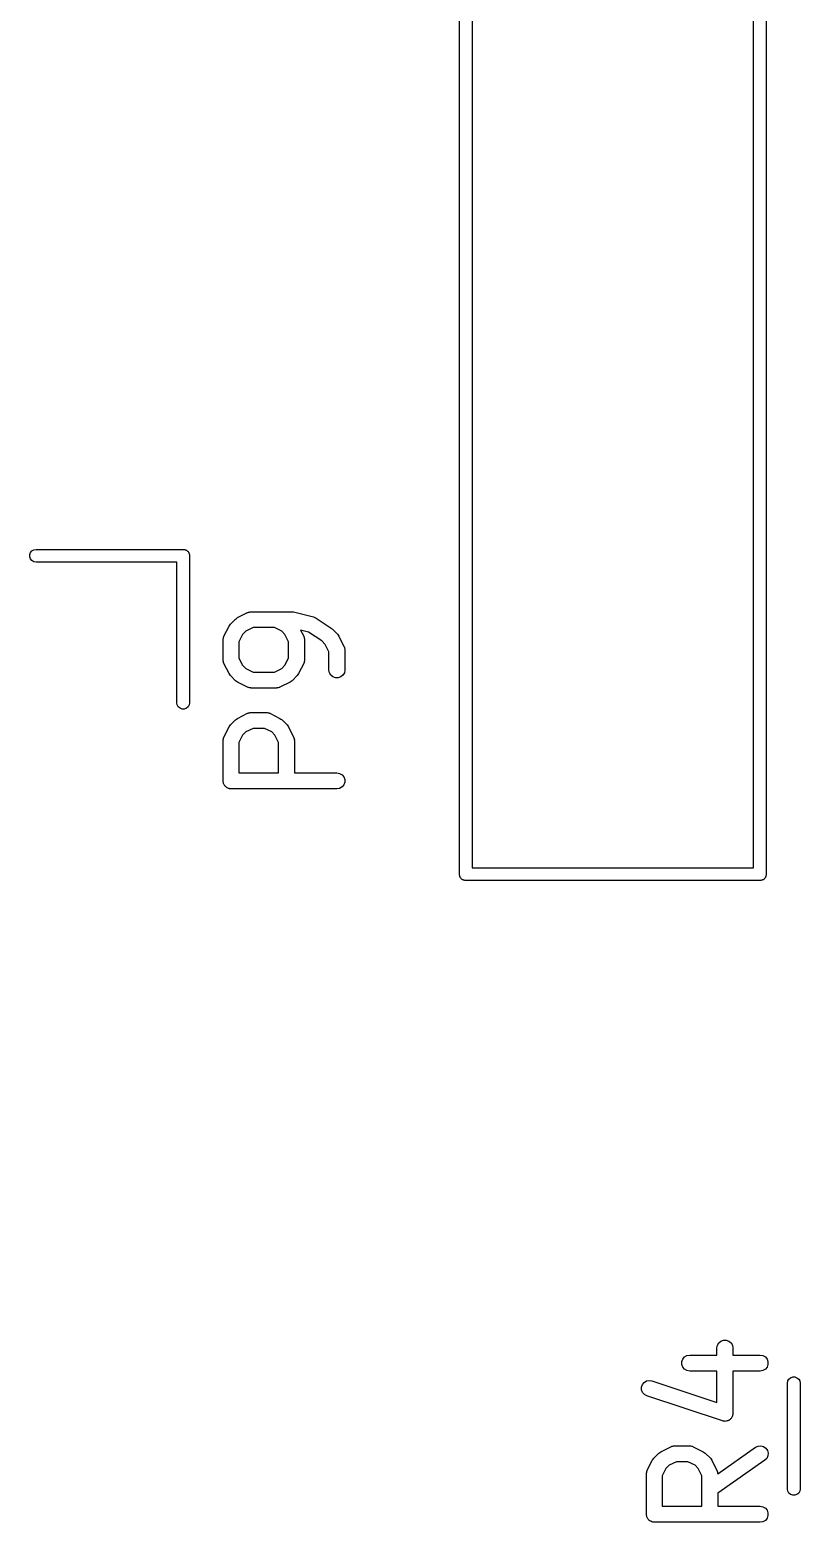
# Model space of a CAD drawing. Extents: x 142.1 to 238.7, y -137.2 to -60.7.
# Drawn here: x 210.14 to 217.42, y -102.85 to -88.75 of the extents above; entities that cross this region are included whole.
import ezdxf

# ---------------------------------------------------------------- set-up
doc = ezdxf.new("R2010")
doc.units = 0
doc.header["$MEASUREMENT"] = 0
doc.layers.add('BLACK', color=7, linetype='CONTINUOUS')

msp = doc.modelspace()

# ---------------------------------------------------------------- linework, layer by layer
at = {"layer": 'Black'}
for p, q in [((214.2, -96.73), (214.2, -63.59)), ((217.1, -63.59), (217.1, -96.73)), ((214.32, -63.65), (214.32, -96.67)), ((216.98, -96.67), (216.98, -63.65)), ((210.141, -93.7096), (210.148, -93.69)), ((210.141, -93.7304), (210.141, -93.7096)), ((210.148, -93.75), (210.141, -93.7304)), ((210.148, -93.69), (210.161, -93.674)), ((210.161, -93.766), (210.148, -93.75)), ((210.161, -93.674), (210.179, -93.6636)), ((210.179, -93.7764), (210.161, -93.766)), ((210.179, -93.6636), (210.2, -93.66)), ((210.2, -93.78), (210.179, -93.7764)), ((210.2, -93.66), (211.59, -93.66)), ((211.53, -93.78), (210.2, -93.78)), ((211.53, -95.11), (211.53, -93.78)), ((211.59, -93.66), (211.595, -93.6609)), ((211.595, -93.6609), (211.6, -93.6609)), ((211.6, -93.6609), (211.605, -93.6627)), ((211.605, -93.6627), (211.611, -93.6636)), ((211.611, -93.6636), (211.615, -93.6662)), ((211.615, -93.6662), (211.62, -93.668)), ((211.62, -93.668), (211.624, -93.6714)), ((211.624, -93.6714), (211.629, -93.674)), ((211.629, -93.674), (211.632, -93.6781)), ((211.632, -93.6781), (211.636, -93.6814)), ((211.636, -93.6814), (211.639, -93.686)), ((211.639, -93.686), (211.642, -93.69)), ((211.642, -93.69), (211.644, -93.6949)), ((211.644, -93.6949), (211.646, -93.6995)), ((211.646, -93.6995), (211.647, -93.7047)), ((211.647, -93.7047), (211.649, -93.7096)), ((211.649, -93.7096), (211.649, -93.7148)), ((211.649, -93.7148), (211.65, -93.72)), ((211.65, -93.72), (211.65, -95.11)), ((212.037, -94.3665), (212.085, -94.3189)), ((212.085, -94.3189), (212.094, -94.312)), ((212.094, -94.312), (212.104, -94.3048)), ((212.104, -94.3048), (212.199, -94.2572)), ((212.199, -94.2572), (212.203, -94.256)), ((212.203, -94.256), (212.207, -94.2538)), ((212.207, -94.2538), (212.216, -94.2523)), ((212.216, -94.2523), (212.224, -94.2498)), ((212.224, -94.2498), (212.229, -94.25)), ((212.229, -94.25), (212.233, -94.2493)), ((212.233, -94.2493), (212.614, -94.2493)), ((212.614, -94.2493), (212.623, -94.2509)), ((212.623, -94.2509), (212.632, -94.2515)), ((212.632, -94.2515), (212.822, -94.2991)), ((212.822, -94.2991), (212.834, -94.3043)), ((212.834, -94.3043), (212.846, -94.3095)), ((212.846, -94.3095), (212.989, -94.4047)), ((211.972, -94.4891), (211.974, -94.4854)), ((211.974, -94.4854), (211.975, -94.4812)), ((211.975, -94.4812), (212.023, -94.386)), ((212.023, -94.386), (212.03, -94.3763)), ((212.03, -94.3763), (212.037, -94.3665)), ((212.152, -94.4639), (212.117, -94.5325)), ((212.182, -94.4335), (212.152, -94.4639)), ((212.251, -94.3993), (212.182, -94.4335)), ((212.453, -94.3993), (212.251, -94.3993)), ((212.522, -94.4335), (212.453, -94.3993)), ((212.552, -94.4639), (212.522, -94.4335)), ((212.586, -94.5325), (212.552, -94.4639)), ((212.773, -94.4415), (212.699, -94.423)), ((212.699, -94.423), (212.729, -94.4812)), ((212.729, -94.4812), (212.73, -94.4854)), ((212.73, -94.4854), (212.732, -94.4891)), ((212.899, -94.5254), (212.773, -94.4415)), ((212.989, -94.4047), (212.994, -94.4099)), ((212.994, -94.4099), (213, -94.4141)), ((213, -94.4141), (213.048, -94.4617)), ((213.048, -94.4617), (213.055, -94.4716)), ((213.055, -94.4716), (213.062, -94.4812)), ((213.062, -94.4812), (213.109, -94.5765)), ((211.967, -94.5148), (211.968, -94.5105)), ((211.967, -94.7052), (211.967, -94.5148)), ((211.968, -94.5062), (211.97, -94.4978)), ((211.968, -94.5105), (211.968, -94.5062)), ((211.97, -94.4978), (211.972, -94.4891)), ((212.117, -94.5325), (212.117, -94.6875)), ((212.586, -94.6875), (212.586, -94.5325)), ((212.732, -94.4891), (212.733, -94.4978)), ((212.733, -94.4978), (212.736, -94.5062)), ((212.736, -94.5062), (212.736, -94.5105)), ((212.736, -94.5105), (212.736, -94.5148)), ((212.736, -94.5148), (212.736, -94.7052)), ((212.933, -94.5592), (212.899, -94.5254)), ((212.967, -94.6277), (212.933, -94.5592)), ((213.109, -94.5765), (213.111, -94.5806)), ((213.111, -94.5806), (213.113, -94.5843)), ((213.113, -94.5843), (213.114, -94.593)), ((213.114, -94.593), (213.117, -94.6014)), ((213.117, -94.6014), (213.117, -94.6057)), ((213.117, -94.6057), (213.117, -94.61)), ((213.117, -94.61), (213.117, -94.8005)), ((211.968, -94.7095), (211.967, -94.7052)), ((211.968, -94.7138), (211.968, -94.7095)), ((211.97, -94.7222), (211.968, -94.7138)), ((211.972, -94.7309), (211.97, -94.7222)), ((211.974, -94.7346), (211.972, -94.7309)), ((211.975, -94.7388), (211.974, -94.7346)), ((212.023, -94.834), (211.975, -94.7388)), ((212.117, -94.6875), (212.152, -94.756)), ((212.152, -94.756), (212.182, -94.7865)), ((212.522, -94.7865), (212.552, -94.756)), ((212.552, -94.756), (212.586, -94.6875)), ((212.729, -94.7388), (212.681, -94.834)), ((212.73, -94.7346), (212.729, -94.7388)), ((212.732, -94.7309), (212.73, -94.7346)), ((212.733, -94.7222), (212.732, -94.7309)), ((212.736, -94.7138), (212.733, -94.7222)), ((212.736, -94.7052), (212.736, -94.7095)), ((212.736, -94.7095), (212.736, -94.7138)), ((212.967, -94.8005), (212.967, -94.6277)), ((212.03, -94.8437), (212.023, -94.834)), ((212.037, -94.8535), (212.03, -94.8437)), ((212.085, -94.9011), (212.037, -94.8535)), ((212.094, -94.908), (212.085, -94.9011)), ((212.104, -94.9152), (212.094, -94.908)), ((212.182, -94.7865), (212.251, -94.8207)), ((212.251, -94.8207), (212.453, -94.8207)), ((212.453, -94.8207), (212.522, -94.7865)), ((212.609, -94.908), (212.6, -94.9152)), ((212.619, -94.9011), (212.609, -94.908)), ((212.667, -94.8535), (212.619, -94.9011)), ((212.674, -94.8437), (212.667, -94.8535)), ((212.681, -94.834), (212.674, -94.8437)), ((212.972, -94.8261), (212.967, -94.8005)), ((212.985, -94.8487), (212.972, -94.8261)), ((213.005, -94.8654), (212.985, -94.8487)), ((213.029, -94.8743), (213.005, -94.8654)), ((213.055, -94.8743), (213.029, -94.8743)), ((213.08, -94.8654), (213.055, -94.8743)), ((213.1, -94.8487), (213.08, -94.8654)), ((213.113, -94.8261), (213.1, -94.8487)), ((213.117, -94.8005), (213.113, -94.8261)), ((212.199, -94.9628), (212.104, -94.9152)), ((212.203, -94.964), (212.199, -94.9628)), ((212.207, -94.9662), (212.203, -94.964)), ((212.216, -94.9677), (212.207, -94.9662)), ((212.224, -94.9702), (212.216, -94.9677)), ((212.229, -94.97), (212.224, -94.9702)), ((212.233, -94.9707), (212.229, -94.97)), ((212.471, -94.9707), (212.233, -94.9707)), ((212.475, -94.97), (212.471, -94.9707)), ((212.48, -94.9702), (212.475, -94.97)), ((212.488, -94.9677), (212.48, -94.9702)), ((212.497, -94.9662), (212.488, -94.9677)), ((212.5, -94.964), (212.497, -94.9662)), ((212.504, -94.9628), (212.5, -94.964)), ((212.6, -94.9152), (212.504, -94.9628)), ((211.534, -95.1305), (211.53, -95.11)), ((211.544, -95.1486), (211.534, -95.1305)), ((211.56, -95.162), (211.544, -95.1486)), ((211.58, -95.1691), (211.56, -95.162)), ((211.6, -95.1691), (211.58, -95.1691)), ((211.62, -95.162), (211.6, -95.1691)), ((211.636, -95.1486), (211.62, -95.162)), ((211.646, -95.1305), (211.636, -95.1486)), ((211.65, -95.11), (211.646, -95.1305)), ((212.023, -95.3384), (212.03, -95.3287)), ((212.03, -95.3287), (212.037, -95.3189)), ((212.037, -95.3189), (212.085, -95.2713)), ((212.085, -95.2713), (212.094, -95.2644)), ((212.094, -95.2644), (212.104, -95.2572)), ((212.104, -95.2572), (212.199, -95.2096)), ((212.199, -95.2096), (212.203, -95.2084)), ((212.203, -95.2084), (212.207, -95.2062)), ((212.207, -95.2062), (212.216, -95.2047)), ((212.216, -95.2047), (212.224, -95.2022)), ((212.224, -95.2022), (212.229, -95.2024)), ((212.229, -95.2024), (212.233, -95.2017)), ((212.233, -95.2017), (212.376, -95.2017)), ((212.376, -95.2017), (212.38, -95.2024)), ((212.38, -95.2024), (212.384, -95.2022)), ((212.384, -95.2022), (212.393, -95.2047)), ((212.393, -95.2047), (212.401, -95.2062)), ((212.401, -95.2062), (212.405, -95.2084)), ((212.405, -95.2084), (212.409, -95.2096)), ((212.409, -95.2096), (212.504, -95.2572)), ((212.504, -95.2572), (212.514, -95.2644)), ((212.514, -95.2644), (212.524, -95.2713)), ((212.524, -95.2713), (212.572, -95.3189)), ((212.572, -95.3189), (212.578, -95.3287)), ((212.578, -95.3287), (212.586, -95.3384)), ((211.967, -95.4671), (211.968, -95.4629)), ((211.967, -95.8481), (211.967, -95.4671)), ((211.968, -95.4586), (211.97, -95.4501)), ((211.968, -95.4629), (211.968, -95.4586)), ((211.97, -95.4501), (211.972, -95.4415)), ((211.972, -95.4415), (211.974, -95.4377)), ((211.974, -95.4377), (211.975, -95.4336)), ((211.975, -95.4336), (212.023, -95.3384)), ((212.152, -95.4163), (212.117, -95.4848)), ((212.182, -95.3859), (212.152, -95.4163)), ((212.251, -95.3517), (212.182, -95.3859)), ((212.358, -95.3517), (212.251, -95.3517)), ((212.427, -95.3859), (212.358, -95.3517)), ((212.457, -95.4163), (212.427, -95.3859)), ((212.491, -95.4848), (212.457, -95.4163)), ((212.586, -95.3384), (212.633, -95.4336)), ((212.633, -95.4336), (212.635, -95.4377)), ((212.635, -95.4377), (212.637, -95.4415)), ((212.637, -95.4415), (212.638, -95.4501)), ((212.638, -95.4501), (212.641, -95.4586)), ((212.641, -95.4586), (212.64, -95.4629)), ((212.64, -95.4629), (212.641, -95.4671)), ((212.641, -95.4671), (212.641, -95.7731)), ((212.117, -95.4848), (212.117, -95.7731)), ((212.491, -95.7731), (212.491, -95.4848)), ((211.969, -95.8546), (211.967, -95.8481)), ((211.969, -95.8611), (211.969, -95.8546)), ((211.971, -95.8673), (211.969, -95.8611)), ((211.972, -95.8737), (211.971, -95.8673)), ((211.975, -95.8794), (211.972, -95.8737)), ((211.977, -95.8856), (211.975, -95.8794)), ((211.982, -95.8906), (211.977, -95.8856)), ((211.985, -95.8963), (211.982, -95.8906)), ((212.117, -95.7731), (212.491, -95.7731)), ((212.641, -95.7731), (213.042, -95.7731)), ((213.042, -95.7731), (213.068, -95.7776)), ((213.068, -95.7776), (213.091, -95.7906)), ((213.091, -95.7906), (213.107, -95.8106)), ((213.107, -95.8856), (213.091, -95.9055)), ((213.107, -95.8106), (213.116, -95.8351)), ((213.116, -95.8611), (213.107, -95.8856)), ((213.116, -95.8351), (213.116, -95.8611)), ((211.99, -95.9005), (211.985, -95.8963)), ((211.994, -95.9055), (211.99, -95.9005)), ((212, -95.9088), (211.994, -95.9055)), ((212.005, -95.913), (212, -95.9088)), ((212.011, -95.9153), (212.005, -95.913)), ((212.017, -95.9186), (212.011, -95.9153)), ((212.023, -95.9197), (212.017, -95.9186)), ((212.029, -95.922), (212.023, -95.9197)), ((212.036, -95.922), (212.029, -95.922)), ((212.042, -95.9231), (212.036, -95.922)), ((213.042, -95.9231), (212.042, -95.9231)), ((213.068, -95.9186), (213.042, -95.9231)), ((213.091, -95.9055), (213.068, -95.9186)), ((214.201, -96.7352), (214.2, -96.73)), ((214.201, -96.7404), (214.201, -96.7352)), ((214.203, -96.7453), (214.201, -96.7404)), ((214.32, -96.67), (216.98, -96.67)), ((217.099, -96.7404), (217.097, -96.7453)), ((217.1, -96.73), (217.099, -96.7352)), ((217.099, -96.7352), (217.099, -96.7404)), ((214.204, -96.7505), (214.203, -96.7453)), ((214.206, -96.7551), (214.204, -96.7505)), ((214.208, -96.76), (214.206, -96.7551)), ((214.211, -96.764), (214.208, -96.76)), ((214.214, -96.7686), (214.211, -96.764)), ((214.218, -96.7719), (214.214, -96.7686)), ((214.221, -96.776), (214.218, -96.7719)), ((214.226, -96.7786), (214.221, -96.776)), ((214.23, -96.782), (214.226, -96.7786)), ((214.235, -96.7838), (214.23, -96.782)), ((214.239, -96.7864), (214.235, -96.7838)), ((214.245, -96.7873), (214.239, -96.7864)), ((214.25, -96.7891), (214.245, -96.7873)), ((214.255, -96.7891), (214.25, -96.7891)), ((214.26, -96.79), (214.255, -96.7891)), ((217.04, -96.79), (214.26, -96.79)), ((217.045, -96.7891), (217.04, -96.79)), ((217.05, -96.7891), (217.045, -96.7891)), ((217.055, -96.7873), (217.05, -96.7891)), ((217.061, -96.7864), (217.055, -96.7873)), ((217.065, -96.7838), (217.061, -96.7864)), ((217.07, -96.782), (217.065, -96.7838)), ((217.074, -96.7786), (217.07, -96.782)), ((217.079, -96.776), (217.074, -96.7786)), ((217.082, -96.7719), (217.079, -96.776)), ((217.086, -96.7686), (217.082, -96.7719)), ((217.089, -96.764), (217.086, -96.7686)), ((217.092, -96.76), (217.089, -96.764)), ((217.094, -96.7551), (217.092, -96.76)), ((217.096, -96.7505), (217.094, -96.7551)), ((217.097, -96.7453), (217.096, -96.7505)), ((216.634, -101.207), (216.639, -101.181)), ((216.634, -101.275), (216.634, -101.207)), ((216.639, -101.181), (216.652, -101.158)), ((216.652, -101.158), (216.672, -101.142)), ((216.672, -101.142), (216.696, -101.133)), ((216.696, -101.133), (216.722, -101.133)), ((216.722, -101.133), (216.747, -101.142)), ((216.747, -101.142), (216.767, -101.158)), ((216.767, -101.158), (216.78, -101.181)), ((216.78, -101.181), (216.784, -101.207)), ((216.784, -101.207), (216.784, -101.275)), ((216.302, -101.336), (216.311, -101.312)), ((216.302, -101.363), (216.302, -101.336)), ((216.311, -101.387), (216.302, -101.363)), ((216.311, -101.312), (216.328, -101.292)), ((216.328, -101.407), (216.311, -101.387)), ((216.328, -101.292), (216.35, -101.279)), ((216.35, -101.279), (216.376, -101.275)), ((216.376, -101.275), (216.634, -101.275)), ((216.784, -101.275), (217.042, -101.275)), ((217.042, -101.275), (217.068, -101.279)), ((217.068, -101.279), (217.091, -101.292)), ((217.091, -101.292), (217.107, -101.312)), ((217.107, -101.387), (217.091, -101.407)), ((217.107, -101.312), (217.116, -101.336)), ((217.116, -101.363), (217.107, -101.387)), ((217.116, -101.336), (217.116, -101.363)), ((215.929, -101.552), (215.945, -101.532)), ((215.945, -101.532), (215.967, -101.518)), ((215.967, -101.518), (215.993, -101.513)), ((215.993, -101.513), (216.018, -101.516)), ((216.018, -101.516), (216.634, -101.722)), ((216.35, -101.42), (216.328, -101.407)), ((216.376, -101.425), (216.35, -101.42)), ((216.634, -101.425), (216.376, -101.425)), ((216.634, -101.722), (216.634, -101.425)), ((217.042, -101.425), (216.784, -101.425)), ((216.784, -101.425), (216.784, -101.826)), ((217.068, -101.42), (217.042, -101.425)), ((217.091, -101.407), (217.068, -101.42)), ((217.3, -101.54), (217.304, -101.519)), ((217.304, -101.519), (217.314, -101.501)), ((217.314, -101.501), (217.33, -101.488)), ((217.33, -101.488), (217.35, -101.481)), ((217.35, -101.481), (217.37, -101.481)), ((217.37, -101.481), (217.39, -101.488)), ((217.39, -101.488), (217.406, -101.501)), ((217.406, -101.501), (217.416, -101.519)), ((217.416, -101.519), (217.42, -101.54)), ((215.921, -101.577), (215.929, -101.552)), ((215.921, -101.603), (215.921, -101.577)), ((215.931, -101.627), (215.921, -101.603)), ((215.948, -101.646), (215.931, -101.627)), ((215.971, -101.659), (215.948, -101.646)), ((216.685, -101.897), (215.971, -101.659)), ((217.3, -102.54), (217.3, -101.54)), ((217.42, -101.54), (217.42, -102.54)), ((216.691, -101.898), (216.685, -101.897)), ((216.696, -101.9), (216.691, -101.898)), ((216.704, -101.9), (216.696, -101.9)), ((216.711, -101.901), (216.704, -101.9)), ((216.717, -101.9), (216.711, -101.901)), ((216.722, -101.9), (216.717, -101.9)), ((216.729, -101.897), (216.722, -101.9)), ((216.737, -101.895), (216.729, -101.897)), ((216.741, -101.893), (216.737, -101.895)), ((216.747, -101.891), (216.741, -101.893)), ((216.752, -101.886), (216.747, -101.891)), ((216.759, -101.882), (216.752, -101.886)), ((216.762, -101.877), (216.759, -101.882)), ((216.767, -101.874), (216.762, -101.877)), ((216.77, -101.867), (216.767, -101.874)), ((216.775, -101.861), (216.77, -101.867)), ((216.777, -101.856), (216.775, -101.861)), ((216.78, -101.851), (216.777, -101.856)), ((216.781, -101.844), (216.78, -101.851)), ((216.783, -101.837), (216.781, -101.844)), ((216.784, -101.826), (216.783, -101.831)), ((216.783, -101.831), (216.783, -101.837)), ((216.037, -102.249), (216.085, -102.201)), ((216.085, -102.201), (216.094, -102.194)), ((216.094, -102.194), (216.104, -102.187)), ((216.104, -102.187), (216.199, -102.14)), ((216.199, -102.14), (216.203, -102.138)), ((216.203, -102.138), (216.207, -102.136)), ((216.207, -102.136), (216.216, -102.135)), ((216.216, -102.135), (216.224, -102.132)), ((216.224, -102.132), (216.229, -102.132)), ((216.229, -102.132), (216.233, -102.132)), ((216.233, -102.132), (216.376, -102.132)), ((216.376, -102.132), (216.38, -102.132)), ((216.38, -102.132), (216.384, -102.132)), ((216.384, -102.132), (216.393, -102.135)), ((216.393, -102.135), (216.401, -102.136)), ((216.401, -102.136), (216.405, -102.138)), ((216.405, -102.138), (216.409, -102.14)), ((216.409, -102.14), (216.504, -102.187)), ((216.504, -102.187), (216.514, -102.194)), ((216.514, -102.194), (216.524, -102.201)), ((216.524, -102.201), (216.572, -102.249)), ((216.641, -102.396), (216.999, -102.145)), ((216.999, -102.145), (217.023, -102.134)), ((217.023, -102.134), (217.049, -102.132)), ((217.049, -102.132), (217.074, -102.139)), ((217.074, -102.139), (217.095, -102.154)), ((217.095, -102.154), (217.11, -102.175)), ((217.115, -102.226), (217.104, -102.25)), ((217.11, -102.175), (217.117, -102.2)), ((217.117, -102.2), (217.115, -102.226)), ((215.968, -102.389), (215.97, -102.38)), ((215.97, -102.38), (215.972, -102.371)), ((215.972, -102.371), (215.974, -102.368)), ((215.974, -102.368), (215.975, -102.364)), ((215.975, -102.364), (216.023, -102.268)), ((216.023, -102.268), (216.03, -102.259)), ((216.03, -102.259), (216.037, -102.249)), ((216.152, -102.346), (216.117, -102.415)), ((216.182, -102.316), (216.152, -102.346)), ((216.251, -102.282), (216.182, -102.316)), ((216.358, -102.282), (216.251, -102.282)), ((216.427, -102.316), (216.358, -102.282)), ((216.457, -102.346), (216.427, -102.316)), ((216.491, -102.415), (216.457, -102.346)), ((216.572, -102.249), (216.578, -102.259)), ((216.578, -102.259), (216.586, -102.268)), ((216.586, -102.268), (216.633, -102.364)), ((216.633, -102.364), (216.635, -102.368)), ((216.635, -102.368), (216.637, -102.371)), ((216.637, -102.371), (216.638, -102.38)), ((216.638, -102.38), (216.641, -102.389)), ((217.085, -102.268), (216.641, -102.579)), ((217.104, -102.25), (217.085, -102.268)), ((215.967, -102.397), (215.968, -102.393)), ((215.967, -102.778), (215.967, -102.397)), ((215.968, -102.393), (215.968, -102.389)), ((216.117, -102.415), (216.117, -102.703)), ((216.491, -102.703), (216.491, -102.415)), ((216.641, -102.389), (216.64, -102.393)), ((216.64, -102.393), (216.641, -102.396)), ((216.641, -102.579), (216.641, -102.703)), ((217.304, -102.561), (217.3, -102.54)), ((217.314, -102.579), (217.304, -102.561)), ((217.33, -102.592), (217.314, -102.579)), ((217.35, -102.599), (217.33, -102.592)), ((217.37, -102.599), (217.35, -102.599)), ((217.39, -102.592), (217.37, -102.599)), ((217.406, -102.579), (217.39, -102.592)), ((217.416, -102.561), (217.406, -102.579)), ((217.42, -102.54), (217.416, -102.561)), ((215.969, -102.785), (215.967, -102.778)), ((215.969, -102.791), (215.969, -102.785)), ((215.971, -102.797), (215.969, -102.791)), ((215.972, -102.804), (215.971, -102.797)), ((215.975, -102.809), (215.972, -102.804)), ((216.117, -102.703), (216.491, -102.703)), ((216.641, -102.703), (217.042, -102.703)), ((217.042, -102.703), (217.068, -102.708)), ((217.068, -102.708), (217.091, -102.721)), ((217.091, -102.721), (217.107, -102.741)), ((217.107, -102.741), (217.116, -102.765)), ((217.116, -102.791), (217.107, -102.816)), ((217.116, -102.765), (217.116, -102.791)), ((215.977, -102.816), (215.975, -102.809)), ((215.982, -102.821), (215.977, -102.816)), ((215.985, -102.826), (215.982, -102.821)), ((215.99, -102.831), (215.985, -102.826)), ((215.994, -102.836), (215.99, -102.831)), ((216, -102.839), (215.994, -102.836)), ((216.005, -102.843), (216, -102.839)), ((216.011, -102.845), (216.005, -102.843)), ((216.017, -102.849), (216.011, -102.845)), ((216.023, -102.85), (216.017, -102.849)), ((216.029, -102.852), (216.023, -102.85)), ((216.036, -102.852), (216.029, -102.852)), ((216.042, -102.853), (216.036, -102.852)), ((217.042, -102.853), (216.042, -102.853)), ((217.068, -102.849), (217.042, -102.853)), ((217.091, -102.836), (217.068, -102.849)), ((217.107, -102.816), (217.091, -102.836))]:
    msp.add_line(p, q, dxfattribs=at)

doc.saveas('drawing.dxf')
